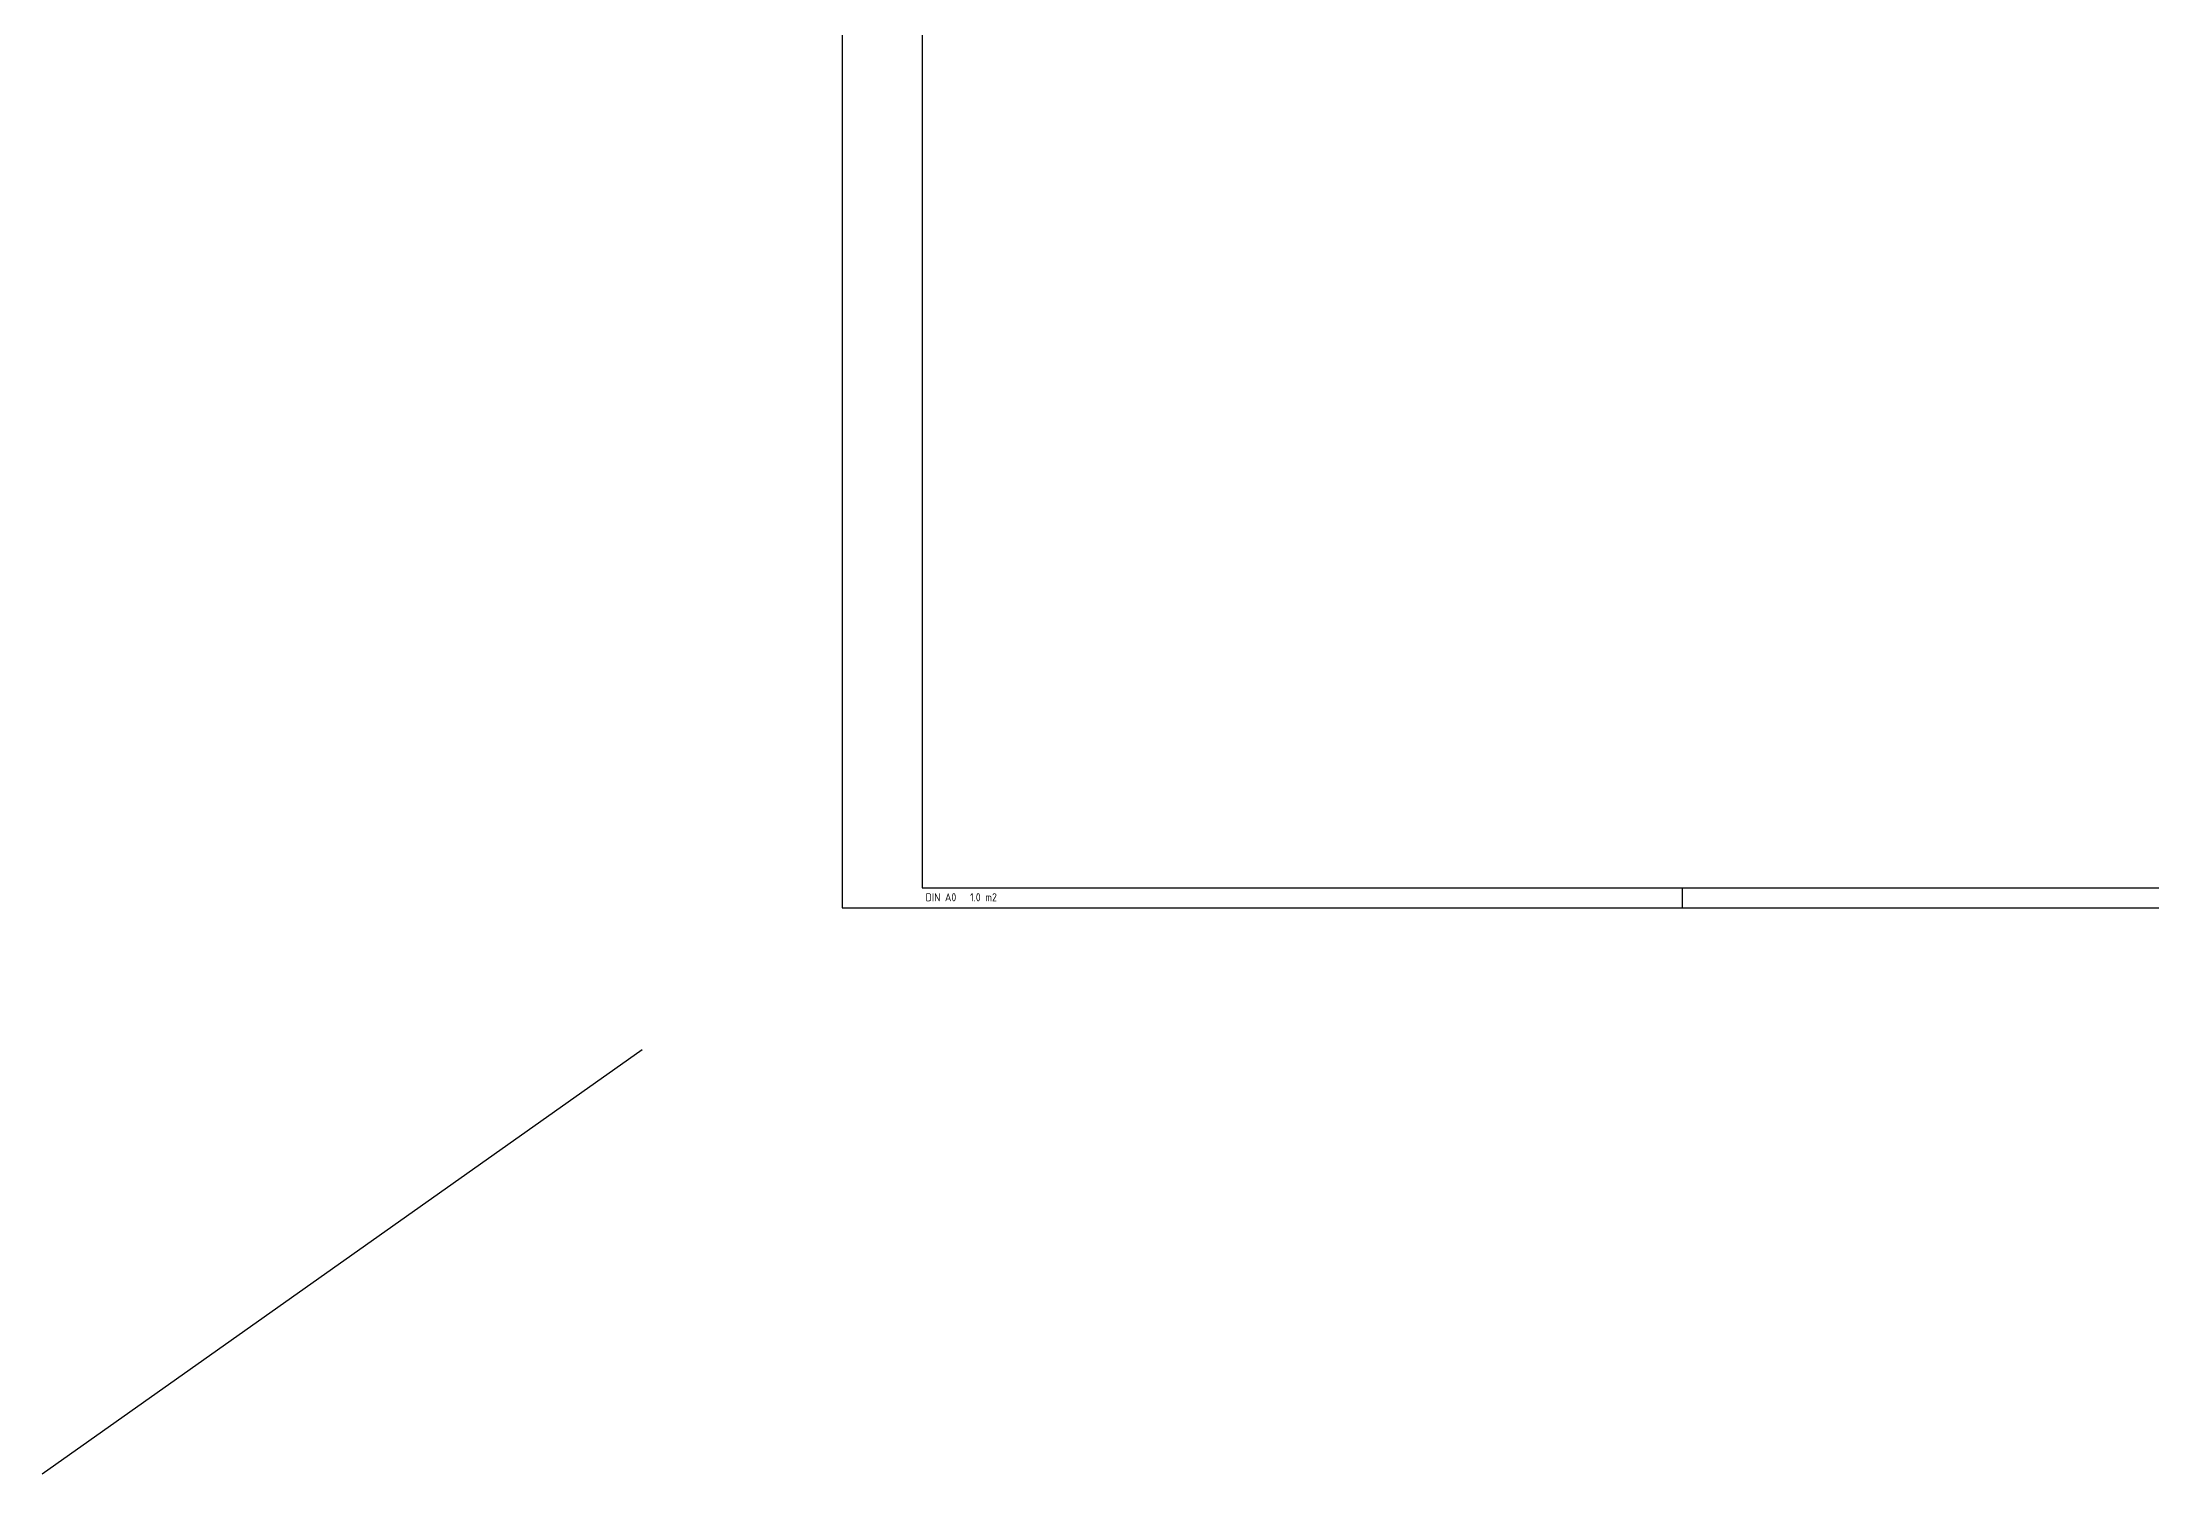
# Model space of a CAD drawing. Extents: x -31 to 75, y 1 to 115.
# Drawn here: x -4 to 22.37, y 58.99 to 76.88 of the extents above; entities that cross this region are included whole.
import ezdxf

# ---------------------------------------------------------------- set-up
doc = ezdxf.new("R2010")
doc.units = 0
doc.header["$LTSCALE"] = 0.5
doc.linetypes.add('AUSGEZOGEN', pattern=[1000.01, 1000, 0.01])
doc.layers.add('NOPLOT', color=7, linetype='Continuous', plot=False)
doc.layers.add('RAHMEN', color=7, linetype='Continuous')
doc.styles.add('txt', font='isocp.shx')

# ---------------------------------------------------------------- blocks, each defined once
blk = doc.blocks.new('DINA0')
at = {"layer": 'NOPLOT', "color": 191, "linetype": 'AUSGEZOGEN'}
blk.add_line((-20, -14.146), (-5, -3.537), dxfattribs=at)
at = {"layer": 'RAHMEN'}
for p, q in [((0, 84.1), (0, 0)), ((0, 0), (118.9, 0))]:
    blk.add_line(p, q, dxfattribs=at)
at = {"layer": 'RAHMEN', "color": 5}
for p, q in [((2, 83.6), (2, 0.5)), ((2, 0.5), (118.4, 0.5))]:
    blk.add_line(p, q, dxfattribs=at)
at = {"layer": 'RAHMEN', "color": 7}
blk.add_line((21, 0), (21, 0.5), dxfattribs=at)
at = {"layer": 'RAHMEN', "color": 7, "style": 'txt'}
blk.add_text('DIN A0   1.0 m2', height=0.2, dxfattribs=at).set_placement((2.083, 0.164))

msp = doc.modelspace()

# ---------------------------------------------------------------- block references
at = {"layer": 'RAHMEN', "color": 7, "linetype": 'AUSGEZOGEN', "xscale": 0.5, "yscale": 0.5, "zscale": 0.5}
msp.add_blockref('DINA0', (6.0012, 66.0636), dxfattribs=at)

doc.saveas('drawing.dxf')
